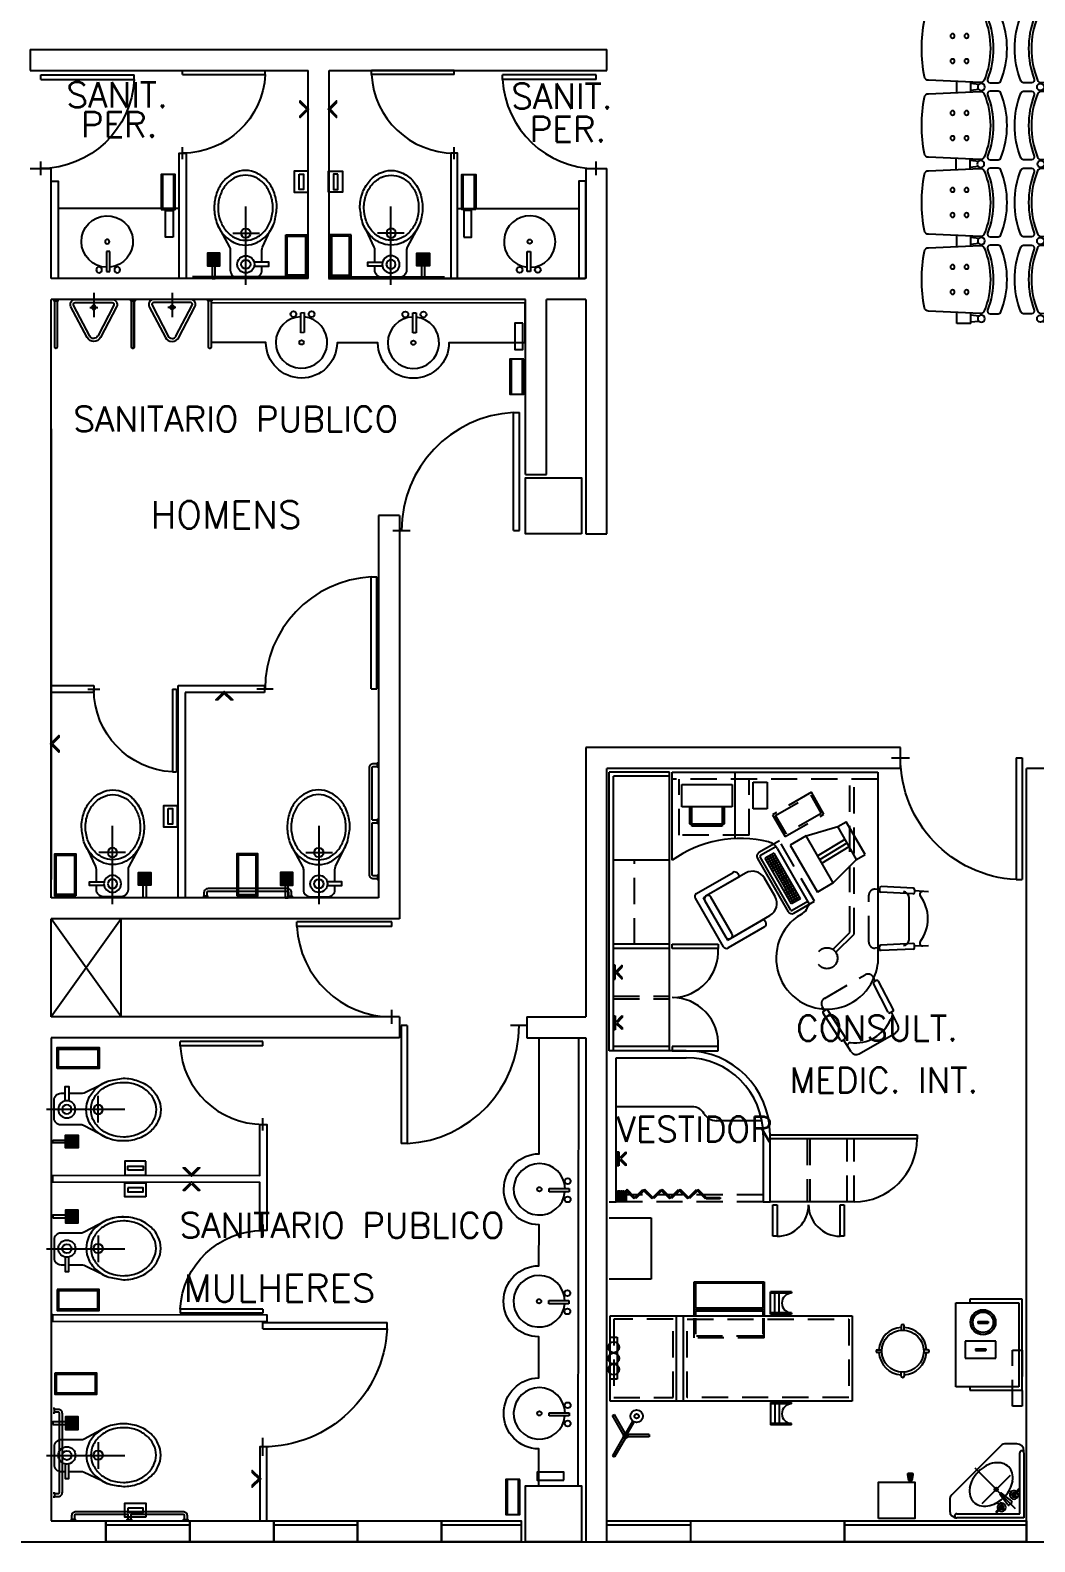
# Model space of a CAD drawing. Extents: x -358 to -207, y -206 to -105.
# Drawn here: x -245.65 to -238.47, y -191.83 to -181.03 of the extents above; entities that cross this region are included whole.
import ezdxf
from ezdxf.enums import TextEntityAlignment as Align

# ---------------------------------------------------------------- set-up
doc = ezdxf.new("R2010")
doc.units = 0
doc.header["$LTSCALE"] = 1.5
doc.header["$MEASUREMENT"] = 0
doc.linetypes.add('$RECOVER_931206015150-52', pattern=[0])
doc.linetypes.add('HIDDEN2', pattern=[0.1875, 0.125, -0.0625])
doc.layers.get('0').update_dxf_attribs({"linetype": 'CONTINUOUS'})
for name, color, linetype in [('8CMOB01', 8, 'CONTINUOUS'), ('9CCOLUMNA', 5, 'CONTINUOUS'), ('AREAS', 253, 'CONTINUOUS'), ('CANCEL', 6, 'CONTINUOUS'), ('CCCANCEL', 6, 'CONTINUOUS'), ('CCPTAS', 6, 'CONTINUOUS'), ('MSAN', 6, 'CONTINUOUS'), ('RCMURO01', 3, 'CONTINUOUS'), ('TEXTOS', 2, 'CONTINUOUS'), ('ZCTEXT01', 2, 'CONTINUOUS')]:
    doc.layers.add(name, color=color, linetype=linetype)
doc.styles.add('REG-60', font='ROMANS.shx', dxfattribs={"height": 0.195})
doc.styles.add('REG-80', font='ROMANS.shx', dxfattribs={"height": 0.27})

# ---------------------------------------------------------------- blocks, each defined once
blk = doc.blocks.new('PTA-D')
for p, q in [((0.95, 0), (0.95, 1)), ((0.95, 1), (1, 1)), ((1, 0), (1, 1)), ((-0.073, 0), (0.073, 0)), ((0.95, 0), (1, 0))]:
    blk.add_line(p, q)
blk.add_arc((1.002, -0.001), 1.002, 92.9928, 179.9448)
blk = doc.blocks.new('S4-PROTO')
for p, q in [((-2.264, 0.159), (-2.27, 0.1)), ((-2.226, 0.159), (-2.22, 0.1)), ((-1.709, 0.159), (-1.715, 0.1)), ((-1.671, 0.159), (-1.665, 0.1)), ((-1.159, 0.155), (-1.165, 0.097)), ((-1.121, 0.155), (-1.115, 0.097)), ((-0.609, 0.159), (-0.615, 0.1)), ((-0.571, 0.159), (-0.565, 0.1)), ((-0.054, 0.159), (-0.06, 0.1)), ((-0.016, 0.159), (-0.01, 0.1)), ((-2.28, 0.1), (-2.206, 0.1)), ((-2.28, 0.1), (-2.28, 0)), ((-2.28, 0), (-2.201, 0)), ((-1.729, 0), (-1.651, 0)), ((-1.724, 0.1), (-1.656, 0.1)), ((-1.174, 0.097), (-1.106, 0.097)), ((-0.629, 0), (-0.551, 0)), ((-0.624, 0.1), (-0.556, 0.1)), ((0, 0), (-0.079, 0)), ((0, 0.1), (-0.074, 0.1)), ((0, 0.1), (0, 0)), ((-1.179, -0.003), (-1.101, -0.003))]:
    blk.add_line(p, q)
for points in [[(-1.72, 0.272), (-1.72, 0.239, -0.522832), (-1.747, 0.221, 0.18), (-2.183, 0.221, -0.522832), (-2.21, 0.239), (-2.21, 0.297, -0.306573), (-2.197, 0.315, -0.192782), (-1.733, 0.315, -0.306573), (-1.72, 0.297), (-1.72, 0.254)], [(-1.17, 0.272), (-1.17, 0.239, -0.522832), (-1.197, 0.221, 0.18), (-1.633, 0.221, -0.522832), (-1.66, 0.239), (-1.66, 0.297, -0.306573), (-1.647, 0.315, -0.192782), (-1.183, 0.315, -0.306573), (-1.17, 0.297), (-1.17, 0.254)], [(-0.62, 0.272), (-0.62, 0.239, -0.522832), (-0.647, 0.221, 0.18), (-1.083, 0.221, -0.522832), (-1.11, 0.239), (-1.11, 0.297, -0.306573), (-1.097, 0.315, -0.192782), (-0.633, 0.315, -0.306573), (-0.62, 0.297), (-0.62, 0.254)], [(-0.07, 0.272), (-0.07, 0.239, -0.522832), (-0.097, 0.221, 0.18), (-0.533, 0.221, -0.522832), (-0.56, 0.239), (-0.56, 0.297, -0.306573), (-0.547, 0.315, -0.192782), (-0.083, 0.315, -0.306573), (-0.07, 0.297), (-0.07, 0.254)]]:
    blk.add_lwpolyline(points, format="xyb")
for points in [[(-2.192, -0.202, 0.346546), (-2.168, -0.231, 0.095695), (-1.762, -0.231, 0.346546), (-1.738, -0.202), (-1.721, 0.167, 0.318973), (-1.74, 0.197, 0.193005), (-2.19, 0.197, 0.318973), (-2.209, 0.167)], [(-1.642, -0.202, 0.346546), (-1.618, -0.231, 0.095695), (-1.212, -0.231, 0.346546), (-1.188, -0.202), (-1.171, 0.167, 0.318973), (-1.19, 0.197, 0.193005), (-1.64, 0.197, 0.318973), (-1.659, 0.167)], [(-1.092, -0.202, 0.346546), (-1.068, -0.231, 0.095695), (-0.662, -0.231, 0.346546), (-0.638, -0.202), (-0.621, 0.167, 0.318973), (-0.64, 0.197, 0.193005), (-1.09, 0.197, 0.318973), (-1.109, 0.167)], [(-0.542, -0.202, 0.346546), (-0.518, -0.231, 0.095695), (-0.112, -0.231, 0.346546), (-0.088, -0.202), (-0.071, 0.167, 0.318973), (-0.09, 0.197, 0.193005), (-0.54, 0.197, 0.318973), (-0.559, 0.167)]]:
    blk.add_lwpolyline(points, format="xyb", close=True)
for centre, radius in [((-2.245, 0.175), 0.025), ((-1.69, 0.175), 0.025), ((-1.14, 0.172), 0.025), ((-0.59, 0.175), 0.025), ((-0.035, 0.175), 0.025), ((-2.055, 0.07), 0.015), ((-1.875, 0.07), 0.015), ((-1.505, 0.07), 0.015), ((-1.325, 0.07), 0.015), ((-0.955, 0.07), 0.015), ((-0.775, 0.07), 0.015), ((-0.405, 0.07), 0.015), ((-0.225, 0.07), 0.015), ((-2.055, -0.03), 0.015), ((-1.875, -0.03), 0.015), ((-1.505, -0.03), 0.015), ((-1.325, -0.03), 0.015), ((-0.955, -0.03), 0.015), ((-0.775, -0.03), 0.015), ((-0.405, -0.03), 0.015), ((-0.225, -0.03), 0.015)]:
    blk.add_circle(centre, radius)
blk = doc.blocks.new('VB')
at = {"layer": 'MSAN'}
for p, q in [((-0.154, 0.147), (-0.138, 0.164)), ((-0.053, 0.046), (-0.154, 0.147)), ((-0.138, 0.164), (-0.037, 0.063)), ((-0.037, 0.063), (-0.053, 0.046))]:
    blk.add_line(p, q, dxfattribs=at)
blk.add_lwpolyline([(-0.128, 0.121), (-0.128, 0.121)], dxfattribs=at)
for centre, radius in [((-0.184, 0.102), 0.0208), ((-0.092, 0.194), 0.0208), ((0, 0), 0.0154)]:
    blk.add_circle(centre, radius, dxfattribs=at)
blk.add_arc((0, 0), 0.184, 136.4231, 129.262, dxfattribs=at)
blk = doc.blocks.new('8')
at = {"layer": 'MSAN'}
for p, q in [((0.123, 0.04), (-0.127, 0.04)), ((-0.127, -0.04), (0.123, -0.04))]:
    blk.add_line(p, q, dxfattribs=at)
blk.add_lwpolyline([(0.123, -0.05), (0.123, 0.05), (-0.127, 0.05), (-0.127, -0.05)], close=True, dxfattribs=at)
blk = doc.blocks.new('BW2')
at = {"layer": 'MSAN'}
for p, q in [((0.009, 0.011), (0.047, 0.011)), ((0.009, -0.009), (0.047, -0.009))]:
    blk.add_line(p, q, dxfattribs=at)
for points in [[(0.046, 0.411), (0.019, 0.411, 0.414214), (-0.011, 0.381), (-0.011, 0), (-0.011, -0.382, 0.414214), (0.019, -0.412), (0.046, -0.412)], [(0.046, 0.391), (0.019, 0.391, 0.414214), (0.009, 0.381), (0.009, 0.011)], [(0.009, -0.009), (0.009, -0.382, 0.414214), (0.019, -0.392), (0.046, -0.392)]]:
    blk.add_lwpolyline(points, format="xyb", dxfattribs=at)
for points in [[(0.056, 0.386), (0.046, 0.386), (0.046, 0.416), (0.056, 0.416)], [(0.057, 0.016), (0.047, 0.016), (0.047, -0.014), (0.057, -0.014)], [(0.056, -0.387), (0.046, -0.387), (0.046, -0.417), (0.056, -0.417)]]:
    blk.add_lwpolyline(points, dxfattribs=at)
blk = doc.blocks.new('6')
at = {"layer": 'MSAN'}
blk.add_lwpolyline([(0.014, 0), (0.06, 0.046), (0.06, 0.06), (0, 0), (0.06, -0.06), (0.06, -0.046)], close=True, dxfattribs=at)
blk = doc.blocks.new('2')
at = {"layer": 'MSAN'}
for points in [[(0.067, -0.053), (-0.083, -0.053), (-0.083, 0.047), (0.067, 0.047)], [(-0.063, 0.012), (-0.063, -0.018), (0.047, -0.018), (0.047, 0.012)]]:
    blk.add_lwpolyline(points, close=True, dxfattribs=at)
blk = doc.blocks.new('4')
at = {"layer": 'MSAN'}
for p, q in [((0, 0.045), (0, -0.514)), ((-0.054, -0.088), (-0.163, -0.088)), ((0.276, -0.102), (0.186, -0.102)), ((0.241, -0.09), (0.221, -0.09)), ((-0.163, -0.115), (-0.056, -0.115)), ((0.276, -0.112), (0.186, -0.112)), ((0.276, -0.122), (0.186, -0.122)), ((0.276, -0.132), (0.186, -0.132)), ((0.276, -0.142), (0.186, -0.142)), ((0.276, -0.152), (0.186, -0.152)), ((0.276, -0.162), (0.186, -0.162)), ((0.276, -0.172), (0.186, -0.172)), ((0.095, -0.323), (-0.096, -0.323))]:
    blk.add_line(p, q, dxfattribs=at)
blk.add_lwpolyline([(0.221, 0), (0.221, -0.09), (0.186, -0.09), (0.186, -0.18), (0.276, -0.18), (0.276, -0.09), (0.241, -0.09), (0.241, 0)], close=True, dxfattribs=at)
blk.add_lwpolyline([(0.196, -0.368), (0.118, -0.224, -0.124861), (0.112, -0.2), (0.112, -0.058, 0.414214), (0.063, -0.008), (-0.064, -0.008, 0.414214), (-0.114, -0.058), (-0.114, -0.088), (-0.163, -0.088), (-0.163, -0.115), (-0.114, -0.115), (-0.114, -0.202, -0.109858), (-0.118, -0.223), (-0.174, -0.341, 0.061992), (-0.203, -0.4, 0.020986), (-0.221, -0.504, 0.083945), (-0.203, -0.608, 0.09123), (-0.155, -0.693, 0.103863), (-0.08, -0.751, 0.114983), (0.003, -0.771, 0.114983), (0.087, -0.751, 0.103863), (0.162, -0.693, 0.09123), (0.21, -0.608, 0.083945), (0.227, -0.504, 0.083945), (0.21, -0.4, 0.048605), (0.188, -0.353)], format="xyb", dxfattribs=at)
for points in [[(-0.08, -0.751, 0.114983), (0.003, -0.771, 0.114983), (0.087, -0.751, 0.103863), (0.162, -0.693, 0.09123), (0.21, -0.608, 0.083945), (0.227, -0.504, 0.083945), (0.21, -0.4, 0.09123), (0.162, -0.316, 0.103863), (0.087, -0.257, 0.114983), (0.003, -0.238, 0.114983), (-0.08, -0.257, 0.103863), (-0.155, -0.316, 0.09123), (-0.203, -0.4, 0.020986), (-0.221, -0.504, 0.083945), (-0.203, -0.608, 0.09123), (-0.155, -0.693, 0.103863)], [(0.003, -0.272, 0.114859), (-0.07, -0.289, 0.103833), (-0.135, -0.34, 0.091287), (-0.177, -0.414, 0.084042), (-0.192, -0.504, 0.084042), (-0.177, -0.595, 0.091287), (-0.135, -0.669, 0.103833), (-0.07, -0.72, 0.114859), (0.003, -0.737, 0.114859), (0.077, -0.72, 0.103833), (0.142, -0.669, 0.091287), (0.184, -0.595, 0.084042), (0.199, -0.504, 0.084042), (0.184, -0.414, 0.091287), (0.142, -0.34, 0.103833), (0.077, -0.289, 0.114859)]]:
    blk.add_lwpolyline(points, format="xyb", close=True, dxfattribs=at)
for centre, radius in [((0.001, -0.1), 0.0616), ((0.001, -0.1), 0.0329), ((0.002, -0.323), 0.0335)]:
    blk.add_circle(centre, radius, dxfattribs=at)
blk = doc.blocks.new('BW')
at = {"layer": 'MSAN'}
for points in [[(-0.277, 0.026), (-0.277, 0.016), (-0.307, 0.016), (-0.307, 0.026)], [(0.295, 0.026), (0.295, 0.016), (0.325, 0.016), (0.325, 0.026)]]:
    blk.add_lwpolyline(points, dxfattribs=at)
for points in [[(0.32, 0.016), (0.32, -0.011, -0.414214), (0.29, -0.041), (-0.041, -0.041), (-0.272, -0.041, -0.414214), (-0.302, -0.011), (-0.302, 0.016)], [(0.3, 0.016), (0.3, -0.011, -0.414214), (0.29, -0.021), (-0.041, -0.021), (-0.272, -0.021, -0.414214), (-0.282, -0.011), (-0.282, 0.016)]]:
    blk.add_lwpolyline(points, format="xyb", dxfattribs=at)
blk = doc.blocks.new('PAP')
at = {"layer": 'MSAN', "color": 6}
for points in [[(0.144, -0.077), (0.144, 0.073), (-0.156, 0.073), (-0.156, -0.077)], [(0.134, -0.067), (0.134, 0.063), (-0.146, 0.063), (-0.146, -0.067)]]:
    blk.add_lwpolyline(points, close=True, dxfattribs=at)
blk = doc.blocks.new('BM')
at = {"layer": 'MSAN'}
for points in [[(-0.295, 0), (-0.295, -0.01), (-0.265, -0.01), (-0.265, 0)], [(0.285, 0), (0.285, -0.01), (0.255, -0.01), (0.255, 0)]]:
    blk.add_lwpolyline(points, dxfattribs=at)
for points in [[(-0.29, -0.01), (-0.29, -0.34, 1), (-0.27, -0.34), (-0.27, -0.01)], [(0.28, -0.01), (0.28, -0.34, -1), (0.26, -0.34), (0.26, -0.01)]]:
    blk.add_lwpolyline(points, format="xyb", dxfattribs=at)
blk = doc.blocks.new('MI')
at = {"layer": 'MSAN'}
for p, q in [((0, 0.047), (0, -0.126)), ((-0.143, -0.042), (-0.028, -0.263)), ((0.132, -0.022), (-0.131, -0.022)), ((0.027, -0.057), (-0.03, -0.057)), ((0.027, -0.263), (0.144, -0.042))]:
    blk.add_line(p, q, dxfattribs=at)
blk.add_lwpolyline([(-0.048, -0.273, 0.605065), (0.047, -0.273), (0.163, -0.053, 0.564331), (0.132, 0), (-0.131, 0, 0.563148), (-0.163, -0.053)], format="xyb", close=True, dxfattribs=at)
blk.add_circle((0, -0.057), 0.0143, dxfattribs=at)
for centre, radius, start, end in [((-0.131, -0.036), 0.0135, 90, 207.5438), ((0.132, -0.036), 0.0135, 332.2505, 90), ((0, -0.248), 0.0315, 207.5438, 332.2505)]:
    blk.add_arc(centre, radius, start, end, dxfattribs=at)
blk = doc.blocks.new('J')
at = {"layer": 'MSAN'}
blk.add_lwpolyline([(-0.026, -0.097), (0.03, -0.097), (0.03, 0.093), (-0.026, 0.093)], close=True, dxfattribs=at)

msp = doc.modelspace()

# ---------------------------------------------------------------- linework, layer by layer
at = {"layer": '8CMOB01', "color": 8}
for p, q in [((-241.512, -188.322), (-241.512, -186.332)), ((-241.082, -186.332), (-241.512, -186.332)), ((-241.482, -188.322), (-241.482, -186.362)), ((-241.082, -186.362), (-241.482, -186.362)), ((-241.082, -188.322), (-241.082, -186.332)), ((-241.062, -186.719), (-241.062, -186.332)), ((-241.062, -186.962), (-241.062, -186.332)), ((-241.062, -186.332), (-239.593, -186.332)), ((-240.993, -186.581), (-240.993, -186.421)), ((-240.993, -186.421), (-240.633, -186.421)), ((-240.633, -186.421), (-240.633, -186.581)), ((-240.483, -186.594), (-240.483, -186.403)), ((-240.483, -186.403), (-240.383, -186.403)), ((-240.383, -186.403), (-240.383, -186.594)), ((-240.633, -186.581), (-240.993, -186.581)), ((-240.937, -186.581), (-240.937, -186.701)), ((-240.921, -186.717), (-240.921, -186.581)), ((-240.705, -186.581), (-240.705, -186.717)), ((-240.689, -186.701), (-240.689, -186.581)), ((-240.383, -186.594), (-240.483, -186.594)), ((-239.879, -186.721), (-239.819, -186.686)), ((-239.683, -186.921), (-239.819, -186.686)), ((-240.937, -186.701), (-240.689, -186.701)), ((-240.705, -186.717), (-240.921, -186.717)), ((-240.104, -186.788), (-240.218, -186.854)), ((-240.104, -186.788), (-239.879, -186.721)), ((-239.91, -187.123), (-240.104, -186.788)), ((-239.744, -186.956), (-239.879, -186.721)), ((-240.295, -186.822), (-240.442, -186.907)), ((-240.431, -186.926), (-240.321, -186.863)), ((-240.081, -187.275), (-240.31, -186.878)), ((-240.218, -186.854), (-240.024, -187.189)), ((-240.022, -186.93), (-239.826, -186.812)), ((-240.007, -186.956), (-239.811, -186.838)), ((-239.992, -186.982), (-239.796, -186.864)), ((-241.082, -186.962), (-241.482, -186.962)), ((-240.453, -186.948), (-240.233, -187.329)), ((-240.213, -187.317), (-240.433, -186.936)), ((-240.334, -186.911), (-240.397, -186.947)), ((-240.208, -187.274), (-240.397, -186.947)), ((-240.325, -186.926), (-240.388, -186.962)), ((-240.192, -187.265), (-240.381, -186.938)), ((-240.316, -186.942), (-240.379, -186.978)), ((-240.307, -186.958), (-240.37, -186.994)), ((-240.176, -187.256), (-240.365, -186.929)), ((-240.298, -186.973), (-240.361, -187.009)), ((-240.289, -186.989), (-240.352, -187.025)), ((-240.161, -187.247), (-240.35, -186.92)), ((-240.28, -187.004), (-240.343, -187.04)), ((-240.145, -187.238), (-240.334, -186.911)), ((-239.91, -187.123), (-239.744, -186.956)), ((-239.744, -186.956), (-239.683, -186.921)), ((-240.887, -187.198), (-240.627, -187.048)), ((-240.538, -187.054), (-240.819, -187.216)), ((-240.581, -187.079), (-240.819, -187.216)), ((-240.593, -187.057), (-240.581, -187.079)), ((-240.326, -187.22), (-240.401, -187.09)), ((-240.271, -187.02), (-240.318, -187.047)), ((-240.262, -187.035), (-240.309, -187.062)), ((-240.253, -187.051), (-240.3, -187.078)), ((-240.244, -187.067), (-240.291, -187.094)), ((-240.235, -187.082), (-240.282, -187.109)), ((-240.226, -187.098), (-240.273, -187.125)), ((-240.217, -187.113), (-240.264, -187.14)), ((-240.819, -187.216), (-240.841, -187.229)), ((-240.635, -187.485), (-240.785, -187.226)), ((-240.199, -187.145), (-240.262, -187.181)), ((-240.208, -187.129), (-240.255, -187.156)), ((-240.19, -187.16), (-240.253, -187.196)), ((-240.181, -187.176), (-240.244, -187.212)), ((-240.172, -187.191), (-240.235, -187.227)), ((-240.163, -187.207), (-240.226, -187.243)), ((-240.154, -187.223), (-240.217, -187.259)), ((-239.91, -187.123), (-240.024, -187.189)), ((-239.58, -187.16), (-239.581, -187.18)), ((-239.342, -187.201), (-239.571, -187.19)), ((-239.34, -187.161), (-239.569, -187.15)), ((-239.33, -187.171), (-239.331, -187.191)), ((-239.229, -187.186), (-239.331, -187.181)), ((-240.696, -187.579), (-240.896, -187.232)), ((-240.841, -187.229), (-240.666, -187.532)), ((-240.828, -187.251), (-240.678, -187.51)), ((-240.828, -187.251), (-240.678, -187.51)), ((-240.145, -187.238), (-240.208, -187.274)), ((-240.092, -187.256), (-240.204, -187.32)), ((-240.192, -187.34), (-240.045, -187.255)), ((-239.369, -187.529), (-239.369, -187.228)), ((-240.402, -187.438), (-240.662, -187.588)), ((-240.644, -187.52), (-240.363, -187.357)), ((-240.644, -187.52), (-240.406, -187.382)), ((-240.406, -187.382), (-240.393, -187.404)), ((-240.666, -187.532), (-240.644, -187.52)), ((-241.082, -187.562), (-241.482, -187.562)), ((-241.082, -187.592), (-241.482, -187.592)), ((-241.062, -187.562), (-240.732, -187.562)), ((-241.062, -187.592), (-241.062, -187.562)), ((-240.732, -187.592), (-241.062, -187.592)), ((-240.732, -187.562), (-240.732, -187.592)), ((-239.58, -187.598), (-239.581, -187.578)), ((-239.342, -187.557), (-239.571, -187.567)), ((-239.34, -187.597), (-239.569, -187.607)), ((-239.33, -187.586), (-239.331, -187.566)), ((-239.229, -187.572), (-239.331, -187.576)), ((-241.469, -187.712), (-241.482, -187.712)), ((-241.482, -187.712), (-241.482, -187.812)), ((-241.419, -187.712), (-241.469, -187.762)), ((-241.469, -187.812), (-241.469, -187.712)), ((-241.469, -187.762), (-241.419, -187.812)), ((-241.454, -187.762), (-241.419, -187.726)), ((-241.419, -187.798), (-241.454, -187.762)), ((-241.419, -187.726), (-241.419, -187.712)), ((-241.482, -187.812), (-241.469, -187.812)), ((-241.419, -187.812), (-241.419, -187.798)), ((-239.517, -188.047), (-239.623, -187.843)), ((-239.601, -187.821), (-239.619, -187.83)), ((-239.481, -188.029), (-239.587, -187.825)), ((-241.482, -188.172), (-241.482, -188.072)), ((-241.482, -188.072), (-241.469, -188.072)), ((-241.469, -188.122), (-241.419, -188.071)), ((-241.469, -188.072), (-241.469, -188.172)), ((-241.419, -188.086), (-241.454, -188.122)), ((-241.419, -188.071), (-241.419, -188.086)), ((-239.859, -188.247), (-239.983, -188.053)), ((-239.98, -188.04), (-239.963, -188.029)), ((-239.826, -188.226), (-239.95, -188.032)), ((-239.486, -188.043), (-239.504, -188.052)), ((-239.448, -188.137), (-239.495, -188.047)), ((-241.469, -188.172), (-241.482, -188.172)), ((-241.419, -188.171), (-241.469, -188.122)), ((-241.454, -188.122), (-241.419, -188.157)), ((-241.419, -188.157), (-241.419, -188.171)), ((-239.725, -188.344), (-239.464, -188.194)), ((-241.082, -188.292), (-241.482, -188.292)), ((-241.061, -188.292), (-241.062, -188.322)), ((-240.732, -188.292), (-241.061, -188.292)), ((-240.732, -188.322), (-240.732, -188.292)), ((-239.846, -188.25), (-239.829, -188.239)), ((-239.782, -188.33), (-239.837, -188.245)), ((-240.962, -188.322), (-241.512, -188.322)), ((-241.462, -189.402), (-241.462, -188.372)), ((-241.462, -188.372), (-240.962, -188.372)), ((-241.062, -188.322), (-240.732, -188.322)), ((-240.92, -188.722), (-241.462, -188.722)), ((-240.431, -188.822), (-240.747, -188.822)), ((-240.412, -188.922), (-240.412, -189.402)), ((-240.362, -189.402), (-240.362, -188.922)), ((-240.362, -188.922), (-239.312, -188.922)), ((-239.312, -188.952), (-240.362, -188.952)), ((-239.312, -188.922), (-239.312, -188.952)), ((-241.456, -189.145), (-241.456, -189.045)), ((-241.456, -189.045), (-241.442, -189.045)), ((-241.442, -189.045), (-241.442, -189.145)), ((-241.442, -189.095), (-241.392, -189.045)), ((-241.392, -189.059), (-241.428, -189.095)), ((-241.392, -189.045), (-241.392, -189.059)), ((-241.442, -189.145), (-241.456, -189.145)), ((-241.392, -189.145), (-241.442, -189.095)), ((-241.428, -189.095), (-241.392, -189.131)), ((-241.392, -189.131), (-241.392, -189.145)), ((-241.462, -189.322), (-241.452, -189.322)), ((-241.462, -189.402), (-241.462, -189.322)), ((-241.452, -189.322), (-241.452, -189.402)), ((-241.447, -189.322), (-241.437, -189.322)), ((-241.447, -189.402), (-241.447, -189.322)), ((-241.437, -189.322), (-241.437, -189.402)), ((-241.432, -189.322), (-241.422, -189.322)), ((-241.432, -189.402), (-241.432, -189.322)), ((-241.422, -189.322), (-241.422, -189.402)), ((-241.417, -189.322), (-241.407, -189.322)), ((-241.417, -189.402), (-241.417, -189.322)), ((-241.407, -189.322), (-241.407, -189.402)), ((-241.401, -189.402), (-241.401, -189.322)), ((-241.401, -189.322), (-241.391, -189.322)), ((-241.384, -189.314), (-241.391, -189.322)), ((-241.391, -189.322), (-241.335, -189.378)), ((-241.391, -189.322), (-241.391, -189.402)), ((-241.328, -189.371), (-241.384, -189.314)), ((-241.335, -189.378), (-241.328, -189.371)), ((-241.328, -189.371), (-241.271, -189.314)), ((-241.321, -189.378), (-241.328, -189.371)), ((-241.264, -189.322), (-241.321, -189.378)), ((-241.271, -189.314), (-241.264, -189.322)), ((-241.257, -189.314), (-241.264, -189.322)), ((-241.264, -189.322), (-241.208, -189.378)), ((-241.201, -189.371), (-241.257, -189.314)), ((-241.208, -189.378), (-241.201, -189.371)), ((-241.201, -189.371), (-241.144, -189.314)), ((-241.193, -189.378), (-241.201, -189.371)), ((-241.137, -189.322), (-241.193, -189.378)), ((-241.144, -189.314), (-241.137, -189.322)), ((-241.13, -189.314), (-241.137, -189.322)), ((-241.137, -189.322), (-241.08, -189.378)), ((-241.073, -189.371), (-241.13, -189.314)), ((-241.08, -189.378), (-241.073, -189.371)), ((-241.073, -189.371), (-241.017, -189.314)), ((-241.066, -189.378), (-241.073, -189.371)), ((-241.01, -189.322), (-241.066, -189.378)), ((-241.017, -189.314), (-241.01, -189.322)), ((-241.003, -189.314), (-241.01, -189.322)), ((-241.01, -189.322), (-240.953, -189.378)), ((-240.946, -189.371), (-241.003, -189.314)), ((-240.953, -189.378), (-240.946, -189.371)), ((-240.946, -189.371), (-240.889, -189.314)), ((-240.939, -189.378), (-240.946, -189.371)), ((-240.882, -189.322), (-240.939, -189.378)), ((-240.889, -189.314), (-240.882, -189.322)), ((-240.875, -189.314), (-240.882, -189.322)), ((-240.882, -189.322), (-240.826, -189.378)), ((-240.819, -189.371), (-240.875, -189.314)), ((-240.826, -189.378), (-240.819, -189.371)), ((-240.819, -189.371), (-240.72, -189.371)), ((-240.819, -189.381), (-240.819, -189.371)), ((-240.72, -189.381), (-240.819, -189.381)), ((-240.72, -189.371), (-240.72, -189.381)), ((-241.512, -189.402), (-241.462, -189.402)), ((-241.452, -189.402), (-241.462, -189.402)), ((-241.437, -189.402), (-241.447, -189.402)), ((-241.422, -189.402), (-241.432, -189.402)), ((-241.407, -189.402), (-241.417, -189.402)), ((-241.391, -189.402), (-241.401, -189.402)), ((-240.412, -189.402), (-240.362, -189.402)), ((-239.762, -189.402), (-240.362, -189.402)), ((-240.342, -189.647), (-240.342, -189.422)), ((-240.342, -189.422), (-240.312, -189.422)), ((-240.312, -189.422), (-240.312, -189.647)), ((-239.862, -189.647), (-239.862, -189.422)), ((-239.862, -189.422), (-239.832, -189.422)), ((-239.832, -189.422), (-239.832, -189.647)), ((-241.512, -189.517), (-241.212, -189.517)), ((-241.212, -189.517), (-241.212, -189.953)), ((-240.312, -189.647), (-240.342, -189.647)), ((-239.832, -189.647), (-239.862, -189.647)), ((-241.212, -189.953), (-241.512, -189.953)), ((-240.358, -190.205), (-240.358, -190.045)), ((-240.208, -190.045), (-240.358, -190.045)), ((-240.208, -190.055), (-240.358, -190.055)), ((-240.328, -190.195), (-240.328, -190.055)), ((-240.298, -190.195), (-240.298, -190.055)), ((-240.208, -190.045), (-240.208, -190.055)), ((-239.035, -190.723), (-239.035, -190.123)), ((-239.035, -190.123), (-238.585, -190.123)), ((-238.56, -190.098), (-238.935, -190.098)), ((-238.935, -190.098), (-238.935, -190.123)), ((-238.585, -190.123), (-238.585, -190.723)), ((-238.56, -190.748), (-238.56, -190.098)), ((-241.505, -190.215), (-239.775, -190.215)), ((-241.505, -190.825), (-241.505, -190.215)), ((-241.03, -190.825), (-241.03, -190.216)), ((-240.98, -190.825), (-240.98, -190.216)), ((-240.208, -190.195), (-240.358, -190.195)), ((-240.208, -190.205), (-240.358, -190.205)), ((-240.208, -190.195), (-240.208, -190.205)), ((-239.775, -190.215), (-239.775, -190.825)), ((-239.424, -190.288), (-239.424, -190.318)), ((-239.404, -190.318), (-239.404, -190.288)), ((-238.878, -190.256), (-238.878, -190.268)), ((-238.878, -190.256), (-238.803, -190.256)), ((-238.878, -190.268), (-238.803, -190.268)), ((-238.803, -190.256), (-238.803, -190.268)), ((-238.803, -190.268), (-238.803, -190.256)), ((-238.803, -190.256), (-238.803, -190.268)), ((-241.505, -190.369), (-241.455, -190.369)), ((-241.505, -190.669), (-241.505, -190.369)), ((-241.455, -190.369), (-241.455, -190.669)), ((-239.594, -190.458), (-239.564, -190.458)), ((-239.234, -190.458), (-239.265, -190.458)), ((-238.748, -190.398), (-238.968, -190.398)), ((-238.968, -190.398), (-238.968, -190.518)), ((-238.895, -190.452), (-238.82, -190.452)), ((-238.895, -190.452), (-238.895, -190.464)), ((-238.895, -190.464), (-238.82, -190.464)), ((-238.82, -190.452), (-238.82, -190.464)), ((-238.82, -190.464), (-238.82, -190.452)), ((-238.82, -190.452), (-238.82, -190.464)), ((-238.748, -190.518), (-238.748, -190.398)), ((-239.564, -190.478), (-239.594, -190.478)), ((-239.265, -190.478), (-239.234, -190.478)), ((-238.968, -190.518), (-238.748, -190.518)), ((-241.455, -190.669), (-241.505, -190.669)), ((-239.424, -190.648), (-239.424, -190.617)), ((-239.404, -190.617), (-239.404, -190.648)), ((-238.585, -190.723), (-239.035, -190.723)), ((-238.935, -190.723), (-238.935, -190.748)), ((-238.935, -190.748), (-238.56, -190.748)), ((-239.775, -190.825), (-241.505, -190.825)), ((-240.208, -190.835), (-240.358, -190.835)), ((-240.358, -190.835), (-240.358, -190.995)), ((-240.208, -190.845), (-240.358, -190.845)), ((-240.328, -190.845), (-240.328, -190.985)), ((-240.298, -190.845), (-240.298, -190.985)), ((-240.208, -190.845), (-240.208, -190.835)), ((-241.489, -190.928), (-241.475, -190.92)), ((-241.412, -191.061), (-241.489, -190.928)), ((-241.398, -191.053), (-241.475, -190.92)), ((-241.401, -191.069), (-241.343, -190.968)), ((-241.392, -191.075), (-241.334, -190.974)), ((-240.208, -190.985), (-240.358, -190.985)), ((-240.208, -190.995), (-240.358, -190.995)), ((-240.208, -190.995), (-240.208, -190.985)), ((-241.412, -191.083), (-241.489, -191.216)), ((-241.398, -191.091), (-241.475, -191.224)), ((-241.412, -191.061), (-241.398, -191.053)), ((-241.412, -191.061), (-241.412, -191.083)), ((-241.412, -191.083), (-241.398, -191.091)), ((-241.393, -191.056), (-241.398, -191.053)), ((-241.398, -191.091), (-241.379, -191.08)), ((-241.379, -191.064), (-241.384, -191.061)), ((-241.379, -191.064), (-241.379, -191.08)), ((-241.226, -191.064), (-241.379, -191.064)), ((-241.226, -191.08), (-241.379, -191.08)), ((-241.226, -191.064), (-241.226, -191.08)), ((-241.489, -191.216), (-241.475, -191.224)), ((-238.712, -191.144), (-239.063, -191.495)), ((-238.598, -191.13), (-238.677, -191.13)), ((-238.578, -191.63), (-238.578, -191.195)), ((-238.548, -191.195), (-238.548, -191.18)), ((-238.548, -191.195), (-238.548, -191.66)), ((-238.608, -191.594), (-238.897, -191.305)), ((-238.746, -191.456), (-238.644, -191.354)), ((-239.078, -191.531), (-239.078, -191.61)), ((-238.746, -191.456), (-238.848, -191.558)), ((-238.715, -191.484), (-238.718, -191.487)), ((-238.662, -191.567), (-238.718, -191.495)), ((-238.635, -191.54), (-238.707, -191.483)), ((-238.589, -191.457), (-238.633, -191.5)), ((-238.579, -191.458), (-238.627, -191.507)), ((-238.58, -191.457), (-238.579, -191.458)), ((-239.028, -191.63), (-238.578, -191.63)), ((-238.745, -191.613), (-238.701, -191.569)), ((-238.745, -191.622), (-238.744, -191.623)), ((-238.744, -191.623), (-238.695, -191.575)), ((-238.635, -191.549), (-238.653, -191.567)), ((-238.548, -191.66), (-239.028, -191.66))]:
    msp.add_line(p, q, dxfattribs=at)
at = {"layer": '8CMOB01', "color": 8, "linetype": 'Continuous'}
for p, q in [((-240.612, -186.806), (-240.612, -186.332)), ((-240.904, -189.972), (-240.404, -189.972)), ((-240.904, -190.213), (-240.904, -189.972)), ((-240.414, -189.982), (-240.894, -189.982)), ((-240.894, -189.982), (-240.894, -190.162)), ((-240.414, -189.982), (-240.414, -190.162)), ((-240.404, -189.972), (-240.404, -190.215)), ((-240.404, -190.172), (-240.904, -190.172)), ((-240.414, -190.162), (-240.894, -190.162)), ((-240.414, -190.182), (-240.894, -190.182)), ((-240.894, -190.182), (-240.894, -190.213)), ((-240.414, -190.182), (-240.414, -190.215))]:
    msp.add_line(p, q, dxfattribs=at)
at = {"layer": '8CMOB01', "color": 8, "linetype": 'HIDDEN2'}
for p, q in [((-239.593, -186.382), (-241.062, -186.382)), ((-241.012, -186.782), (-241.012, -186.382)), ((-240.512, -186.782), (-240.512, -186.382)), ((-239.792, -187.477), (-239.792, -186.382)), ((-239.762, -187.489), (-239.762, -186.382)), ((-240.067, -186.476), (-240.344, -186.636)), ((-240.323, -186.642), (-240.072, -186.497)), ((-240.072, -186.497), (-239.997, -186.627)), ((-239.977, -186.632), (-240.067, -186.476)), ((-240.344, -186.636), (-240.254, -186.792)), ((-240.248, -186.772), (-240.323, -186.642)), ((-240.254, -186.792), (-239.977, -186.632)), ((-239.997, -186.627), (-240.248, -186.772)), ((-240.512, -186.782), (-241.012, -186.782)), ((-240.045, -187.255), (-240.295, -186.822)), ((-241.332, -187.562), (-241.332, -186.962)), ((-239.656, -187.547), (-239.656, -187.211)), ((-239.58, -187.17), (-239.612, -187.168)), ((-239.914, -187.598), (-239.792, -187.477)), ((-239.893, -187.619), (-239.762, -187.489)), ((-239.58, -187.588), (-239.612, -187.589)), ((-239.974, -187.948), (-239.683, -187.78)), ((-239.61, -187.825), (-239.624, -187.797)), ((-241.482, -187.932), (-241.082, -187.932)), ((-241.482, -187.952), (-241.082, -187.952)), ((-239.972, -188.034), (-239.989, -188.008)), ((-240.097, -188.952), (-240.097, -189.402)), ((-240.077, -188.952), (-240.077, -189.402)), ((-239.812, -189.402), (-239.812, -188.952)), ((-239.762, -189.402), (-239.762, -188.952)), ((-240.412, -189.352), (-241.462, -189.352)), ((-240.412, -189.402), (-241.462, -189.402)), ((-241.48, -190.24), (-241.48, -190.8)), ((-241.055, -190.24), (-241.48, -190.24)), ((-241.055, -190.8), (-241.055, -190.24)), ((-240.955, -190.24), (-239.8, -190.24)), ((-240.955, -190.8), (-240.955, -190.24)), ((-240.904, -190.372), (-240.904, -190.233)), ((-240.894, -190.233), (-240.894, -190.346)), ((-240.414, -190.233), (-240.414, -190.346)), ((-240.404, -190.372), (-240.404, -190.233)), ((-239.8, -190.24), (-239.8, -190.8)), ((-240.404, -190.372), (-240.904, -190.372)), ((-240.414, -190.362), (-240.894, -190.362)), ((-238.629, -190.462), (-238.56, -190.462)), ((-238.629, -190.86), (-238.629, -190.462)), ((-238.56, -190.462), (-238.56, -190.86)), ((-241.48, -190.8), (-241.055, -190.8)), ((-239.8, -190.8), (-240.955, -190.8)), ((-238.56, -190.86), (-238.629, -190.86))]:
    msp.add_line(p, q, dxfattribs=at)
at = {"layer": '8CMOB01'}
for p, q in [((-239.587, -191.403), (-239.359, -191.403)), ((-239.38, -191.347), (-239.339, -191.347)), ((-239.379, -191.352), (-239.339, -191.352)), ((-239.378, -191.357), (-239.34, -191.357)), ((-239.377, -191.362), (-239.341, -191.362)), ((-239.376, -191.367), (-239.342, -191.367)), ((-239.375, -191.372), (-239.343, -191.372)), ((-239.374, -191.377), (-239.344, -191.377)), ((-239.362, -191.393), (-239.362, -191.403)), ((-239.357, -191.393), (-239.357, -191.403))]:
    msp.add_line(p, q, dxfattribs=at)
at = {"layer": '8CMOB01', "color": 8, "linetype": '$RECOVER_931206015150-52'}
for p, q in [((-238.594, -191.521), (-238.653, -191.463)), ((-238.681, -191.608), (-238.739, -191.549))]:
    msp.add_line(p, q, dxfattribs=at)
at = {"layer": '8CMOB01'}
msp.add_lwpolyline([(-239.587, -191.663), (-239.587, -191.403), (-239.327, -191.403), (-239.327, -191.663)], close=True, dxfattribs=at)
msp.add_lwpolyline([(-239.346, -191.389), (-239.339, -191.35, 0.487928), (-239.344, -191.343), (-239.375, -191.343, 0.487928), (-239.38, -191.35), (-239.372, -191.389, 0.344151), (-239.367, -191.393), (-239.351, -191.393, 0.344151)], format="xyb", close=True, dxfattribs=at)
at = {"layer": '8CMOB01', "color": 8, "linetype": 'HIDDEN2'}
msp.add_circle((-239.955, -187.661), 0.075, dxfattribs=at)
at = {"layer": '8CMOB01', "color": 8}
for centre, radius in [((-238.84, -190.262), 0.09), ((-238.84, -190.262), 0.0863), ((-238.84, -190.262), 0.0732), ((-239.414, -190.468), 0.15), ((-241.48, -190.44), 0.0393), ((-241.48, -190.52), 0.0393), ((-241.48, -190.599), 0.0393), ((-241.316, -190.933), 0.0448), ((-241.316, -190.933), 0.016), ((-238.746, -191.456), 0.0127)]:
    msp.add_circle(centre, radius, dxfattribs=at)
for centre, radius, start, end in [((6496.253, -187.015), 6735.846, 179.9941868, 180.0058132), ((-240.576, -187.642), 0.836, 75.9494, 125.5486), ((-240.397, -186.928), 0.1, 30, 75.9494), ((-240.427, -186.933), 0.03, 120, 210), ((-240.427, -186.933), 0.00708, 120, 210), ((-240.615, -187.07), 0.025, 30, 120), ((-240.488, -187.14), 0.1, 30, 120), ((-240.875, -187.22), 0.025, 120, 210), ((-240.806, -187.238), 0.025, 120, 210), ((-240.806, -187.238), 0.025, 120, 210), ((-240.806, -187.238), 0.025, 30, 120), ((-240.413, -187.27), 0.1, 300, 30), ((-239.571, -187.18), 0.01, 177.3974, 267.3974), ((-239.57, -187.16), 0.01, 87.3974, 177.3974), ((-239.411, -187.228), 0.0425, 360, 87.3974), ((-239.341, -187.191), 0.01, 267.3974, 357.3974), ((-239.34, -187.171), 0.01, 357.3974, 87.3974), ((-239.272, -187.204), 0.02, 84.1265, 209.8903), ((-239.506, -187.379), 0.272, 322.675, 37.2182), ((-240.207, -187.314), 0.03, 210, 300), ((-240.207, -187.314), 0.00708, 210, 300), ((-240.185, -187.258), 0.1, 296.2064, 325.9382), ((-240.326, -187.163), 0.269, 325.9382, 335.3548), ((-240.415, -187.416), 0.025, 300, 30), ((-239.955, -187.661), 0.364, 120.7076, 354.0706), ((-240.656, -187.498), 0.025, 210, 300), ((-240.656, -187.498), 0.025, 210, 300), ((-240.656, -187.498), 0.025, 300, 30), ((-239.411, -187.529), 0.0425, 272.6026, 0), ((-239.272, -187.554), 0.02, 150.1097, 275.8735), ((-241.063, -187.611), 0.331, 271.2864, 3.2787), ((-240.675, -187.566), 0.025, 210, 300), ((-239.571, -187.577), 0.01, 92.6026, 182.6026), ((-239.57, -187.597), 0.01, 182.6026, 272.6026), ((-239.341, -187.567), 0.01, 2.6026, 92.6026), ((-239.34, -187.587), 0.01, 272.6026, 2.6026), ((-239.614, -187.839), 0.01, 117.3974, 207.3974), ((-239.596, -187.829), 0.01, 27.3974, 117.3974), ((-241.063, -188.273), 0.331, 356.6997, 89.931), ((-239.975, -188.048), 0.01, 122.6026, 212.6026), ((-239.958, -188.037), 0.01, 32.6026, 122.6026), ((-239.508, -188.043), 0.01, 207.3974, 297.3974), ((-239.485, -188.109), 0.02, 24.1265, 149.8903), ((-239.49, -188.034), 0.01, 297.3974, 27.3974), ((-239.753, -187.994), 0.272, 262.675, 337.2182), ((-239.486, -188.157), 0.0425, 300, 27.3974), ((-239.851, -188.242), 0.01, 212.6026, 302.6026), ((-239.834, -188.231), 0.01, 302.6026, 32.6026), ((-239.788, -188.285), 0.02, 90.1097, 215.8735), ((-240.962, -188.922), 0.6, 0, 90), ((-240.962, -188.922), 0.55, 360, 90), ((-239.747, -188.307), 0.0425, 212.6026, 300), ((-240.92, -188.822), 0.1, 30, 90), ((-240.747, -188.722), 0.1, 210, 270), ((-239.762, -188.952), 0.45, 270, 0), ((-240.312, -189.422), 0.225, 270, 0), ((-239.862, -189.422), 0.225, 180, 270), ((-240.208, -190.125), 0.07, 90.1612, 269.8388), ((-239.414, -190.468), 0.17, 93.3723, 176.6277), ((-239.414, -190.288), 0.01, 0, 180), ((-239.414, -190.468), 0.17, 3.3723, 86.6277), ((-239.594, -190.468), 0.01, 90, 270), ((-239.234, -190.468), 0.01, 270, 90), ((-239.414, -190.468), 0.17, 183.3723, 266.6277), ((-239.414, -190.468), 0.17, 273.3723, 356.6277), ((-239.414, -190.648), 0.01, 180, 0), ((-240.208, -190.915), 0.07, 90.1612, 269.8388), ((-241.397, -191.072), 0.0096, 92.231, 27.769), ((-241.397, -191.072), 0.00512, 150, 330), ((-238.677, -191.18), 0.05, 90, 135), ((-238.598, -191.18), 0.05, 0, 90), ((-238.563, -191.195), 0.015, 0, 180), ((-238.701, -191.501), 0.243, 135.0178, 151.8015), ((-238.701, -191.501), 0.243, 118.234, 135.0178), ((-238.729, -191.449), 0.185, 98.9577, 118.234), ((-238.736, -191.406), 0.141, 74.6516, 98.9577), ((-238.724, -191.362), 0.0954, 45.0178, 74.6516), ((-238.724, -191.362), 0.0954, 15.3839, 45.0178), ((-238.753, -191.473), 0.185, 151.8015, 171.0778), ((-238.811, -191.367), 0.185, 331.8015, 351.0778), ((-238.768, -191.374), 0.141, 351.0778, 15.3839), ((-239.028, -191.531), 0.05, 135, 180), ((-238.796, -191.466), 0.141, 171.0778, 195.3839), ((-238.84, -191.478), 0.0954, 195.3839, 225.0178), ((-238.84, -191.478), 0.0954, 225.0178, 254.6516), ((-238.862, -191.34), 0.243, 298.234, 312.3851), ((-238.714, -191.491), 0.00608, 135.0178, 219.8495), ((-238.711, -191.488), 0.00608, 50.186, 135.0178), ((-238.862, -191.34), 0.243, 317.6504, 331.8015), ((-238.619, -191.495), 0.0295, 56.2383, 39.7455), ((-238.639, -191.545), 0.00608, 315.0178, 50.186), ((-238.619, -191.495), 0.0143, 68.6664, 34.0987), ((-238.585, -191.461), 0.00608, 45.0178, 135.0178), ((-239.028, -191.61), 0.05, 180, 270), ((-239.028, -191.645), 0.015, 90, 270), ((-238.828, -191.434), 0.141, 254.6516, 278.9577), ((-238.835, -191.391), 0.185, 278.9577, 298.234), ((-238.741, -191.617), 0.00608, 134.9822, 224.9822), ((-238.707, -191.583), 0.0295, 230.2545, 213.7617), ((-238.707, -191.583), 0.0143, 235.9013, 201.3336), ((-238.657, -191.563), 0.00608, 219.8495, 315.0178), ((-238.657, -191.563), 0.00608, 219.8495, 315.0178)]:
    msp.add_arc(centre, radius, start, end, dxfattribs=at)
at = {"layer": '8CMOB01', "color": 8, "linetype": 'HIDDEN2'}
for centre, start, end in [((-239.614, -187.211), 87.3974, 180), ((-239.614, -187.547), 180, 272.6026), ((-239.662, -187.817), 27.3974, 120), ((-239.953, -187.985), 120, 212.6026)]:
    msp.add_arc(centre, 0.0425, start, end, dxfattribs=at)
at = {"layer": '9CCOLUMNA'}
for points in [[(-241.71, -184.63), (-242.11, -184.63), (-242.11, -184.23), (-241.71, -184.23)], [(-241.71, -191.83), (-242.11, -191.83), (-242.11, -191.43), (-241.71, -191.43)]]:
    msp.add_lwpolyline(points, close=True, dxfattribs=at)
at = {"layer": 'AREAS'}
msp.add_lwpolyline([(-229.284, -133.83), (-270.91, -133.83), (-270.91, -151.83), (-273.93, -151.83), (-273.93, -155.83), (-263.71, -155.83), (-263.71, -191.83), (-225.63, -191.83), (-225.63, -166.817), (-219.21, -166.817), (-219.21, -158.85), (-222.81, -158.85), (-222.81, -148.48), (-227.603, -148.48, 0.916198)], format="xyb", close=True, dxfattribs=at)
at = {"layer": 'CANCEL', "ltscale": 0.06}
for p, q in [((-245.11, -191.71), (-244.51, -191.71)), ((-243.91, -191.71), (-243.31, -191.71)), ((-242.71, -191.71), (-242.14, -191.71)), ((-241.53, -191.71), (-240.93, -191.71))]:
    msp.add_line(p, q, dxfattribs=at)
at = {"layer": 'CANCEL'}
for p, q in [((-239.83, -191.83), (-239.83, -191.68)), ((-239.83, -191.68), (-238.53, -191.68)), ((-239.83, -191.71), (-238.53, -191.71)), ((-238.53, -191.68), (-238.53, -191.83)), ((-238.53, -191.83), (-239.83, -191.83))]:
    msp.add_line(p, q, dxfattribs=at)
for points in [[(-245.11, -191.83), (-245.11, -191.68), (-244.51, -191.68), (-244.51, -191.83)], [(-243.91, -191.83), (-243.91, -191.68), (-243.31, -191.68), (-243.31, -191.83)], [(-242.71, -191.83), (-242.71, -191.68), (-242.14, -191.68), (-242.14, -191.83)], [(-241.53, -191.83), (-241.53, -191.68), (-240.93, -191.68), (-240.93, -191.83)]]:
    msp.add_lwpolyline(points, close=True, dxfattribs=at)
at = {"layer": 'CCCANCEL', "color": 6}
for p, q in [((-245.5, -185.713), (-245.195, -185.713)), ((-245.195, -185.713), (-245.195, -185.763)), ((-244.593, -187.23), (-244.592, -185.713)), ((-244.592, -185.713), (-243.976, -185.713)), ((-243.976, -185.713), (-243.976, -185.763)), ((-245.195, -185.763), (-245.5, -185.763)), ((-244.542, -185.763), (-244.543, -187.23)), ((-243.976, -185.763), (-244.542, -185.763))]:
    msp.add_line(p, q, dxfattribs=at)
at = {"layer": 'CCCANCEL', "color": 4}
msp.add_line((-243.96, -190.258), (-243.96, -190.258), dxfattribs=at)
at = {"layer": 'CCCANCEL', "color": 6}
for points in [[(-244.586, -182.805), (-244.586, -181.91), (-244.536, -181.91), (-244.536, -182.805)], [(-242.595, -182.805), (-242.595, -181.91), (-242.645, -181.91), (-242.645, -182.805)], [(-245.5, -182.805), (-245.5, -182.11), (-245.45, -182.11), (-245.45, -182.805)], [(-241.68, -182.805), (-241.68, -182.11), (-241.73, -182.11), (-241.73, -182.805)], [(-244.01, -189.393), (-244.01, -189.263)], [(-243.96, -190.258), (-245.488, -190.257), (-245.488, -190.207), (-243.96, -190.208), (-243.96, -190.258)], [(-243.96, -191.68), (-243.96, -191.152), (-244.01, -191.152), (-244.01, -191.68)]]:
    msp.add_lwpolyline(points, dxfattribs=at)
msp.add_lwpolyline([(-245.488, -189.212), (-244.01, -189.213), (-244.01, -188.848), (-243.96, -188.848), (-243.96, -189.606), (-244.01, -189.606), (-244.01, -189.263), (-245.488, -189.262)], close=True, dxfattribs=at)
at = {"layer": 'MSAN', "color": 6}
for p, q in [((-244.586, -182.305), (-245.45, -182.305)), ((-242.595, -182.305), (-241.73, -182.305))]:
    msp.add_line(p, q, dxfattribs=at)
at = {"layer": 'MSAN'}
for p, q in [((-243.826, -182.795), (-244.491, -182.795)), ((-243.355, -182.795), (-242.69, -182.795)), ((-242.116, -182.983), (-244.356, -182.98)), ((-245, -187.38), (-245.5, -188.08)), ((-245, -188.08), (-245.5, -187.38)), ((-245, -188.08), (-245, -187.38)), ((-241.733, -191.43), (-241.728, -188.23))]:
    msp.add_line(p, q, dxfattribs=at)
for points in [[(-242.116, -182.983), (-242.116, -183.266), (-242.657, -183.266, -0.997741), (-243.165, -183.265), (-243.457, -183.265, -0.994523), (-243.965, -183.264), (-244.356, -183.264)], [(-244.867, -186.862), (-244.945, -187.006, 0.124861), (-244.951, -187.029), (-244.951, -187.172, -0.414214), (-245.001, -187.222), (-245.128, -187.222, -0.414214), (-245.177, -187.172), (-245.177, -187.142), (-245.227, -187.142), (-245.227, -187.115), (-245.177, -187.115), (-245.177, -187.028, 0.109858), (-245.182, -187.007), (-245.237, -186.889, -0.061992), (-245.266, -186.83, -0.020986), (-245.284, -186.726, -0.083945), (-245.266, -186.622, -0.09123), (-245.218, -186.537, -0.103863), (-245.144, -186.479, -0.114983), (-245.06, -186.459, -0.114983), (-244.976, -186.479, -0.103863), (-244.902, -186.537, -0.09123), (-244.854, -186.622, -0.083945), (-244.836, -186.726, -0.083945), (-244.854, -186.83, -0.048605), (-244.875, -186.877)], [(-245.266, -186.622, -0.09123), (-245.218, -186.537, -0.103863), (-245.144, -186.479, -0.114983), (-245.06, -186.459, -0.114983), (-244.976, -186.479, -0.103863), (-244.902, -186.537, -0.09123), (-244.854, -186.622, -0.083945), (-244.836, -186.726, -0.083945), (-244.854, -186.83, -0.048605), (-244.875, -186.877)], [(-242.016, -191.43), (-242.016, -191.167, -0.984776), (-242.015, -190.659), (-242.014, -190.366, -0.997741), (-242.014, -189.858), (-242.013, -189.566, -0.994523), (-242.012, -189.058), (-242.012, -188.23)], [(-244.983, -189.509, 0.083945), (-245.087, -189.527, 0.048605), (-245.135, -189.549)]]:
    msp.add_lwpolyline(points, format="xyb", dxfattribs=at)
at = {"layer": 'RCMURO01'}
for p, q in [((-245.65, -181.17), (-245.65, -181.32)), ((-241.53, -181.32), (-241.53, -181.17)), ((-243.663, -182.805), (-243.663, -181.32)), ((-243.513, -182.805), (-243.513, -181.32)), ((-245.5, -182.805), (-245.5, -182.02)), ((-241.68, -182.02), (-241.68, -182.805)), ((-241.53, -184.63), (-241.53, -182.02)), ((-243.663, -182.805), (-245.5, -182.805)), ((-243.518, -182.805), (-241.685, -182.805)), ((-241.68, -182.805), (-243.513, -182.805)), ((-242.11, -182.955), (-245.5, -182.955)), ((-245.5, -187.23), (-245.5, -182.955)), ((-241.68, -182.955), (-241.96, -182.955)), ((-241.68, -182.955), (-241.68, -184.63)), ((-245.5, -183.88), (-245.5, -187.1)), ((-243.16, -184.499), (-243.16, -187.23)), ((-243.01, -184.499), (-243.01, -187.38)), ((-241.68, -186.155), (-241.68, -188.08)), ((-239.43, -186.155), (-241.68, -186.155)), ((-239.43, -186.305), (-239.43, -186.155)), ((-241.53, -191.83), (-241.53, -186.305)), ((-239.43, -186.305), (-241.53, -186.305)), ((-238.38, -186.305), (-238.53, -186.305)), ((-238.53, -191.83), (-238.53, -186.305)), ((-243.16, -187.23), (-245.5, -187.23)), ((-245.5, -188.08), (-245.5, -187.38)), ((-243.01, -187.38), (-245.5, -187.38)), ((-243.01, -188.08), (-245.5, -188.08)), ((-243.01, -188.08), (-243.01, -188.23)), ((-242.101, -188.08), (-242.101, -188.23)), ((-242.101, -188.08), (-241.68, -188.08)), ((-245.5, -188.23), (-245.5, -191.68)), ((-243.01, -188.23), (-245.5, -188.23)), ((-242.101, -188.23), (-241.68, -188.23)), ((-241.68, -188.23), (-241.68, -191.83)), ((-245.11, -191.68), (-245.11, -191.83)), ((-238.53, -191.83), (-238.38, -191.83))]:
    msp.add_line(p, q, dxfattribs=at)
at = {"layer": 'RCMURO01', "ltscale": 0.06}
for p, q in [((-245.65, -181.17), (-241.53, -181.17)), ((-245.65, -181.32), (-243.663, -181.32)), ((-243.513, -181.32), (-241.53, -181.32)), ((-245.65, -182.02), (-245.5, -182.02)), ((-241.68, -182.02), (-241.53, -182.02)), ((-242.11, -184.205), (-242.11, -182.955)), ((-241.96, -184.205), (-241.96, -182.955)), ((-242.11, -184.205), (-241.96, -184.205)), ((-243.01, -184.499), (-243.16, -184.499)), ((-241.68, -184.63), (-241.53, -184.63)), ((-245.5, -191.68), (-245.11, -191.68)), ((-247.71, -191.83), (-245.11, -191.83)), ((-241.68, -191.83), (-241.53, -191.83))]:
    msp.add_line(p, q, dxfattribs=at)
at = {"layer": 'RCMURO01'}
for points in [[(-244.51, -191.83), (-244.51, -191.68), (-243.91, -191.68), (-243.91, -191.83)], [(-243.31, -191.83), (-243.31, -191.68), (-242.71, -191.68), (-242.71, -191.83)]]:
    msp.add_lwpolyline(points, close=True, dxfattribs=at)
msp.add_lwpolyline([(-240.93, -191.68), (-239.83, -191.68), (-239.83, -191.83), (-240.93, -191.83)], dxfattribs=at)

# ---------------------------------------------------------------- block references
at = {"xscale": -1}
for name, p, rotation in [('VB', (-245.1, -182.542), 225), ('BW2', (-243.215, -186.683), 180), ('2', (-244.651, -186.656), 90), ('BW', (-245.461, -191.186), 90), ('BW2', (-244.941, -191.624), 90)]:
    msp.add_blockref(name, p, dxfattribs=dict(at, rotation=rotation))
for name, p, rotation in [('VB', (-242.08, -182.542), 135), ('BW', (-244.086, -187.203), 180)]:
    msp.add_blockref(name, p, dxfattribs=dict(rotation=rotation))
msp.add_blockref('BM', (-245.196, -182.955), dxfattribs=at)
msp.add_blockref('BM', (-244.636, -182.955))
at = {"color": 6, "xscale": -1, "rotation": 180}
msp.add_blockref('6', (-245.506, -186.13), dxfattribs=at)
at = {"layer": '8CMOB01', "color": 8, "xscale": -1, "rotation": 270}
msp.add_blockref('S4-PROTO', (-239.028, -180.848), dxfattribs=at)
at = {"layer": '8CMOB01', "color": 8, "rotation": 90}
msp.add_blockref('S4-PROTO', (-238.254, -180.848), dxfattribs=at)
at = {"layer": 'CCPTAS'}
for p, xscale, yscale, zscale, rotation in [((-245.575, -182.02), -0.6687411028433646, 0.6687411028433646, 0.6687411028433646, 270), ((-244.561, -181.91), -0.5906914992950093, 0.5906914992950093, 0.5906914992950093, 270), ((-242.62, -181.91), 0.5906914992950093, 0.5906914992950093, 0.5906914992950093, 90), ((-241.605, -182.02), 0.6687411028433646, 0.6687411028433646, 0.6687411028433646, 90), ((-239.43, -186.23), -0.87, 0.87, 0.87, 180), ((-243.065, -188.08), 0.6792621786912834, 0.6792621786912834, 0.6792621786912834, 90), ((-242.155, -188.142), 0.8429731565309314, 0.8429731565309314, 0.8429731565309314, 180), ((-243.987, -188.848), 0.5910724181255015, 0.5910724181255015, 0.5910724181255015, 90), ((-243.987, -189.606), -0.5910724181264239, 0.5910724181264239, 0.5910724181264239, 90), ((-243.987, -191.152), -0.8880190539341829, 0.8880190539341829, 0.8880190539341829, 270)]:
    msp.add_blockref('PTA-D', p, dxfattribs=dict(at, xscale=xscale, yscale=yscale, zscale=zscale, rotation=rotation))
at = {"layer": 'CCPTAS', "xscale": 0.8429731565309314, "yscale": 0.8429731565309314, "zscale": 0.8429731565309314}
msp.add_blockref('PTA-D', (-242.996, -184.606), dxfattribs=at)
at = {"layer": 'CCPTAS', "color": 6, "xscale": 0.7992171485407646, "yscale": 0.7992171485407646, "zscale": 0.7992171485407646}
msp.add_blockref('PTA-D', (-243.972, -185.737), dxfattribs=at)
at = {"layer": 'CCPTAS', "color": 6, "xscale": -0.5910724181264239, "yscale": 0.5910724181264239, "zscale": 0.5910724181264239, "rotation": 180}
msp.add_blockref('PTA-D', (-245.195, -185.74), dxfattribs=at)
at = {"layer": 'MSAN', "xscale": -1}
for name, p in [('6', (-243.66, -181.597)), ('J', (-244.654, -182.414)), ('MI', (-245.196, -182.955)), ('PAP', (-245.314, -188.373))]:
    msp.add_blockref(name, p, dxfattribs=at)
at = {"layer": 'MSAN'}
for name, p in [('6', (-243.52, -181.597)), ('J', (-242.526, -182.414)), ('MI', (-244.636, -182.955)), ('2', (-244.89, -189.313)), ('2', (-244.89, -191.602))]:
    msp.add_blockref(name, p, dxfattribs=at)
for name, p, rotation in [('4', (-244.108, -182.805), 180), ('2', (-243.464, -182.123), 270), ('8', (-244.664, -182.189), 270), ('PAP', (-243.434, -182.637), 90), ('VB', (-243.711, -183.263), 315), ('VB', (-242.911, -183.265), 315), ('8', (-242.172, -183.505), 90), ('4', (-243.586, -187.23), 180), ('PAP', (-244.097, -187.072), 270), ('VB', (-242.011, -189.312), 225), ('6', (-244.497, -189.259), 270), ('4', (-245.488, -189.737), 90), ('VB', (-242.013, -190.112), 225), ('PAP', (-245.314, -190.104), 180), ('PAP', (-245.33, -190.703), 180), ('VB', (-242.011, -190.913), 225), ('4', (-245.488, -191.214), 90), ('6', (-244.003, -191.38), 180), ('8', (-242.201, -191.508), 90)]:
    msp.add_blockref(name, p, dxfattribs=dict(at, rotation=rotation))
at = {"layer": 'MSAN', "xscale": -1}
for name, p, rotation in [('2', (-243.716, -182.123), 90), ('4', (-243.073, -182.805), 180), ('8', (-242.516, -182.189), 90), ('PAP', (-243.746, -182.637), 270), ('4', (-245.063, -187.23), 180), ('PAP', (-245.401, -187.072), 90), ('4', (-245.488, -188.74), 90), ('2', (-244.89, -189.164), 180), ('6', (-244.497, -189.218), 270)]:
    msp.add_blockref(name, p, dxfattribs=dict(at, rotation=rotation))
at = {"layer": 'MSAN', "color": 6, "xscale": -1, "rotation": 90}
msp.add_blockref('6', (-244.263, -185.756), dxfattribs=at)
at = {"layer": 'TEXTOS'}
for p, rotation in [((-242.156, -183.221), 180), ((-241.933, -191.363), 90)]:
    msp.add_blockref('J', p, dxfattribs=dict(at, rotation=rotation))

# ---------------------------------------------------------------- texts
at = {"color": 0, "style": 'REG-60'}
msp.add_text('HOMENS', height=0.195, dxfattribs=at).set_placement((-244.79, -184.591))
at = {"style": 'REG-60'}
msp.add_text('MULHERES', height=0.195, dxfattribs=at).set_placement((-244.555, -190.116))
at = {"layer": 'ZCTEXT01', "color": 0, "style": 'REG-80'}
for s, p in [('SANIT.', (-245.029, -181.584)), ('SANIT.', (-241.85, -181.594)), ('PER.', (-245.015, -181.796)), ('PER.', (-241.807, -181.829)), ('SANITARIO PUBLICO', (-244.181, -183.9)), ('CONSULT.', (-239.598, -188.251)), ('MEDIC. INT.', (-239.549, -188.623)), ('VESTIDOR', (-240.902, -188.973)), ('SANITARIO PUBLICO', (-243.421, -189.659))]:
    msp.add_text(s, height=0.18, dxfattribs=at).set_placement(p, align=Align.CENTER)

doc.saveas('drawing.dxf')
